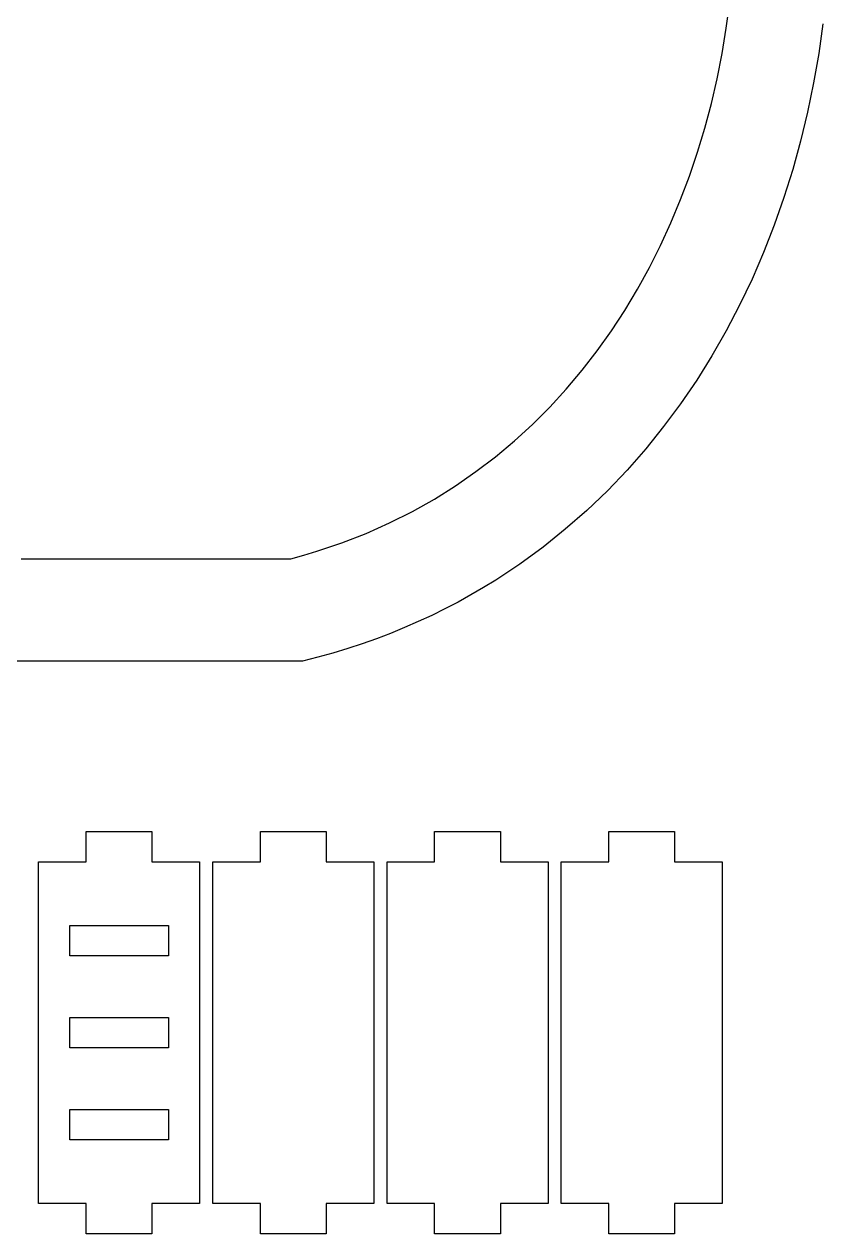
# Model space of a CAD drawing. Header units: millimetres. Extents: x -28 to 873, y 271 to 512.
# Drawn here: x 35.6 to 114.6, y 272.8 to 392.4 of the extents above; entities that cross this region are included whole.
import ezdxf

# ---------------------------------------------------------------- set-up
doc = ezdxf.new("R2010")
doc.units = ezdxf.units.MM
doc.header["$MEASUREMENT"] = 0
doc.layers.get('0').update_dxf_attribs({"linetype": 'CONTINUOUS', "true_color": 0xffffff})

msp = doc.modelspace()

# ---------------------------------------------------------------- linework, layer by layer
at = {"color": 7, "linetype": 'Continuous', "true_color": 0xffffff}
for points in [[(35.34, 339.59), (36.92, 339.59), (38.56, 339.59), (40.24, 339.59), (41.94, 339.59), (43.66, 339.59), (45.38, 339.59), (47.08, 339.59), (48.76, 339.59), (50.4, 339.59), (51.98, 339.59), (53.5, 339.59), (54.94, 339.59), (55.62, 339.59), (56.28, 339.59), (56.91, 339.59), (57.51, 339.59), (58.09, 339.59), (58.63, 339.59), (59.13, 339.59), (59.61, 339.59), (60.04, 339.59), (60.44, 339.59), (60.79, 339.59), (61.11, 339.59), (61.38, 339.59), (61.6, 339.59), (61.78, 339.59), (61.91, 339.59), (61.99, 339.59), (62.01, 339.59), (63.3, 339.95), (64.57, 340.33), (67.04, 341.16), (69.45, 342.1), (71.77, 343.14), (74.02, 344.27), (76.19, 345.49), (78.28, 346.81), (80.3, 348.2), (82.24, 349.68), (84.11, 351.24), (85.89, 352.88), (87.61, 354.59), (89.24, 356.37), (90.8, 358.23), (92.28, 360.14), (93.69, 362.12), (95.02, 364.15), (96.28, 366.24), (97.45, 368.38), (98.56, 370.58), (99.58, 372.82), (100.53, 375.1), (101.41, 377.42), (102.21, 379.78), (102.93, 382.18), (103.58, 384.61), (104.15, 387.06), (104.64, 389.54), (105.06, 392.05), (105.41, 394.57)], [(114.6, 392.5), (114.19, 389.56), (113.68, 386.64), (113.09, 383.75), (112.4, 380.89), (111.62, 378.07), (110.75, 375.3), (109.79, 372.56), (108.74, 369.87), (107.6, 367.24), (106.37, 364.65), (105.04, 362.13), (103.63, 359.66), (102.13, 357.26), (100.54, 354.92), (98.86, 352.66), (97.1, 350.46), (95.24, 348.35), (93.3, 346.32), (91.26, 344.37), (89.14, 342.51), (86.94, 340.74), (84.64, 339.06), (82.26, 337.48), (81.04, 336.73), (79.79, 336.01), (78.53, 335.31), (77.24, 334.63), (75.93, 333.99), (74.6, 333.37), (73.24, 332.78), (71.87, 332.21), (70.47, 331.68), (69.05, 331.17), (67.62, 330.7), (66.16, 330.25), (64.68, 329.84), (63.17, 329.45), (63.16, 329.45), (63.12, 329.45), (63.05, 329.45), (62.95, 329.45), (62.83, 329.45), (62.69, 329.45), (62.52, 329.45), (62.33, 329.45), (62.12, 329.45), (61.89, 329.45), (61.64, 329.45), (61.37, 329.45), (61.08, 329.45), (60.78, 329.45), (60.46, 329.45), (60.12, 329.45), (59.77, 329.45), (59.41, 329.45), (59.03, 329.45), (58.65, 329.45), (58.25, 329.45), (57.84, 329.45), (57, 329.45), (56.13, 329.45), (55.24, 329.45), (54.33, 329.45), (53.42, 329.45), (52.5, 329.45), (51.6, 329.45), (50.7, 329.45), (49.83, 329.45), (48.99, 329.45), (48.58, 329.45), (48.18, 329.45), (47.8, 329.45), (47.42, 329.45), (47.06, 329.45), (46.71, 329.45), (46.37, 329.45), (46.05, 329.45), (45.75, 329.45), (45.46, 329.45), (45.19, 329.45), (44.94, 329.45), (44.71, 329.45), (44.5, 329.45), (44.31, 329.45), (44.14, 329.45), (44, 329.45), (43.88, 329.45), (43.78, 329.45), (43.71, 329.45), (43.67, 329.45), (43.66, 329.45), (43.65, 329.45), (43.61, 329.45), (43.54, 329.45), (43.44, 329.45), (43.32, 329.45), (43.18, 329.45), (43.01, 329.45), (42.82, 329.45), (42.61, 329.45), (42.38, 329.45), (42.13, 329.45), (41.86, 329.45), (41.57, 329.45), (41.27, 329.45), (40.95, 329.45), (40.61, 329.45), (40.26, 329.45), (39.9, 329.45), (39.52, 329.45), (39.14, 329.45), (38.74, 329.45), (38.33, 329.45), (37.49, 329.45), (36.62, 329.45), (35.72, 329.45), (34.82, 329.45)], [(41.77, 309.63), (41.77, 309.64), (41.77, 309.66), (41.77, 309.7), (41.77, 309.75), (41.77, 309.8), (41.77, 309.87), (41.77, 310.04), (41.77, 310.24), (41.77, 310.46), (41.77, 310.69), (41.77, 311.33), (41.77, 311.58), (41.77, 311.81), (41.77, 312.03), (41.77, 312.23), (41.77, 312.39), (41.77, 312.46), (41.77, 312.52), (41.77, 312.57), (41.77, 312.6), (41.77, 312.63), (41.77, 312.63), (41.79, 312.63), (41.84, 312.63), (41.93, 312.63), (42.05, 312.63), (42.19, 312.63), (42.37, 312.63), (42.56, 312.63), (42.78, 312.63), (43.02, 312.63), (43.28, 312.63), (43.54, 312.63), (43.83, 312.63), (44.41, 312.63), (45.02, 312.63), (45.62, 312.63), (46.21, 312.63), (46.49, 312.63), (46.76, 312.63), (47.02, 312.63), (47.25, 312.63), (47.47, 312.63), (47.67, 312.63), (47.84, 312.63), (47.99, 312.63), (48.11, 312.63), (48.19, 312.63), (48.25, 312.63), (48.27, 312.63), (48.27, 312.63), (48.27, 312.6), (48.27, 312.57), (48.27, 312.52), (48.27, 312.46), (48.27, 312.39), (48.27, 312.23), (48.27, 312.03), (48.27, 311.81), (48.27, 311.58), (48.27, 311.33), (48.27, 310.69), (48.27, 310.46), (48.27, 310.24), (48.27, 310.04), (48.27, 309.87), (48.27, 309.8), (48.27, 309.75), (48.27, 309.7), (48.27, 309.66), (48.27, 309.64), (48.27, 309.63), (48.28, 309.63), (48.32, 309.63), (48.39, 309.63), (48.47, 309.63), (48.58, 309.63), (48.7, 309.63), (48.85, 309.63), (49, 309.63), (49.18, 309.63), (49.36, 309.63), (49.56, 309.63), (49.76, 309.63), (50.19, 309.63), (50.62, 309.63), (51.06, 309.63), (51.49, 309.63), (51.69, 309.63), (51.89, 309.63), (52.07, 309.63), (52.24, 309.63), (52.4, 309.63), (52.55, 309.63), (52.67, 309.63), (52.78, 309.63), (52.86, 309.63), (52.93, 309.63), (52.97, 309.63), (52.98, 309.63), (52.98, 309.61), (52.98, 309.54), (52.98, 309.42), (52.98, 309.25), (52.98, 309.05), (52.98, 308.8), (52.98, 308.51), (52.98, 308.18), (52.98, 307.82), (52.98, 307.42), (52.98, 306.98), (52.98, 306.51), (52.98, 306.02), (52.98, 305.49), (52.98, 304.93), (52.98, 304.35), (52.98, 303.12), (52.98, 301.8), (52.98, 300.4), (52.98, 298.94), (52.98, 297.43), (52.98, 295.89), (52.98, 292.73), (52.98, 289.58), (52.98, 288.04), (52.98, 286.53), (52.98, 285.07), (52.98, 283.67), (52.98, 282.35), (52.98, 281.12), (52.98, 280.53), (52.98, 279.98), (52.98, 279.45), (52.98, 278.95), (52.98, 278.49), (52.98, 278.05), (52.98, 277.65), (52.98, 277.29), (52.98, 276.96), (52.98, 276.67), (52.98, 276.42), (52.98, 276.21), (52.98, 276.05), (52.98, 275.93), (52.98, 275.86), (52.98, 275.83), (52.97, 275.83), (52.93, 275.83), (52.86, 275.83), (52.78, 275.83), (52.67, 275.83), (52.55, 275.83), (52.4, 275.83), (52.24, 275.83), (52.07, 275.83), (51.89, 275.83), (51.69, 275.83), (51.49, 275.83), (51.06, 275.83), (50.62, 275.83), (50.19, 275.83), (49.76, 275.83), (49.56, 275.83), (49.36, 275.83), (49.18, 275.83), (49, 275.83), (48.85, 275.83), (48.7, 275.83), (48.58, 275.83), (48.47, 275.83), (48.39, 275.83), (48.32, 275.83), (48.28, 275.83), (48.27, 275.83), (48.27, 275.83), (48.27, 275.8), (48.27, 275.77), (48.27, 275.72), (48.27, 275.66), (48.27, 275.59), (48.27, 275.43), (48.27, 275.23), (48.27, 275.01), (48.27, 274.78), (48.27, 274.53), (48.27, 273.89), (48.27, 273.66), (48.27, 273.44), (48.27, 273.24), (48.27, 273.07), (48.27, 273), (48.27, 272.95), (48.27, 272.9), (48.27, 272.86), (48.27, 272.84), (48.27, 272.83), (48.25, 272.83), (48.19, 272.83), (48.11, 272.83), (47.99, 272.83), (47.84, 272.83), (47.67, 272.83), (47.47, 272.83), (47.25, 272.83), (47.02, 272.83), (46.76, 272.83), (46.49, 272.83), (46.21, 272.83), (45.62, 272.83), (45.02, 272.83), (44.41, 272.83), (43.83, 272.83), (43.54, 272.83), (43.28, 272.83), (43.02, 272.83), (42.78, 272.83), (42.56, 272.83), (42.37, 272.83), (42.19, 272.83), (42.05, 272.83), (41.93, 272.83), (41.84, 272.83), (41.79, 272.83), (41.77, 272.83), (41.77, 272.84), (41.77, 272.86), (41.77, 272.9), (41.77, 272.95), (41.77, 273), (41.77, 273.07), (41.77, 273.24), (41.77, 273.44), (41.77, 273.66), (41.77, 273.89), (41.77, 274.53), (41.77, 274.78), (41.77, 275.01), (41.77, 275.23), (41.77, 275.43), (41.77, 275.59), (41.77, 275.66), (41.77, 275.72), (41.77, 275.77), (41.77, 275.8), (41.77, 275.83), (41.77, 275.83), (41.76, 275.83), (41.71, 275.83), (41.65, 275.83), (41.56, 275.83), (41.46, 275.83), (41.33, 275.83), (41.19, 275.83), (41.03, 275.83), (40.86, 275.83), (40.67, 275.83), (40.48, 275.83), (40.28, 275.83), (39.85, 275.83), (39.41, 275.83), (38.97, 275.83), (38.55, 275.83), (38.34, 275.83), (38.15, 275.83), (37.96, 275.83), (37.79, 275.83), (37.63, 275.83), (37.49, 275.83), (37.36, 275.83), (37.26, 275.83), (37.17, 275.83), (37.11, 275.83), (37.07, 275.83), (37.06, 275.83), (37.06, 275.86), (37.06, 275.93), (37.06, 276.05), (37.06, 276.21), (37.06, 276.42), (37.06, 276.67), (37.06, 276.96), (37.06, 277.29), (37.06, 277.65), (37.06, 278.05), (37.06, 278.49), (37.06, 278.95), (37.06, 279.45), (37.06, 279.98), (37.06, 280.53), (37.06, 281.12), (37.06, 282.35), (37.06, 283.67), (37.06, 285.07), (37.06, 286.53), (37.06, 288.04), (37.06, 289.58), (37.06, 292.73), (37.06, 295.89), (37.06, 297.43), (37.06, 298.94), (37.06, 300.4), (37.06, 301.8), (37.06, 303.12), (37.06, 304.35), (37.06, 304.93), (37.06, 305.49), (37.06, 306.02), (37.06, 306.51), (37.06, 306.98), (37.06, 307.42), (37.06, 307.82), (37.06, 308.18), (37.06, 308.51), (37.06, 308.8), (37.06, 309.05), (37.06, 309.25), (37.06, 309.42), (37.06, 309.54), (37.06, 309.61), (37.06, 309.63), (37.07, 309.63), (37.11, 309.63), (37.17, 309.63), (37.26, 309.63), (37.36, 309.63), (37.49, 309.63), (37.63, 309.63), (37.79, 309.63), (37.96, 309.63), (38.15, 309.63), (38.34, 309.63), (38.55, 309.63), (38.97, 309.63), (39.41, 309.63), (39.85, 309.63), (40.28, 309.63), (40.48, 309.63), (40.67, 309.63), (40.86, 309.63), (41.03, 309.63), (41.19, 309.63), (41.33, 309.63), (41.46, 309.63), (41.56, 309.63), (41.65, 309.63), (41.71, 309.63), (41.76, 309.63), (41.77, 309.63), (41.77, 309.63), (41.77, 309.63)], [(58.99, 309.63), (58.99, 309.64), (58.99, 309.66), (58.99, 309.7), (58.99, 309.75), (58.99, 309.8), (58.99, 309.87), (58.99, 310.04), (58.99, 310.24), (58.99, 310.46), (58.99, 310.69), (58.99, 311.33), (58.99, 311.58), (58.99, 311.81), (58.99, 312.03), (58.99, 312.23), (58.99, 312.39), (58.99, 312.46), (58.99, 312.52), (58.99, 312.57), (58.99, 312.6), (58.99, 312.63), (58.99, 312.63), (59.01, 312.63), (59.07, 312.63), (59.15, 312.63), (59.27, 312.63), (59.42, 312.63), (59.59, 312.63), (59.79, 312.63), (60.01, 312.63), (60.25, 312.63), (60.5, 312.63), (60.77, 312.63), (61.05, 312.63), (61.64, 312.63), (62.24, 312.63), (62.85, 312.63), (63.44, 312.63), (63.72, 312.63), (63.99, 312.63), (64.24, 312.63), (64.48, 312.63), (64.7, 312.63), (64.89, 312.63), (65.07, 312.63), (65.21, 312.63), (65.33, 312.63), (65.42, 312.63), (65.48, 312.63), (65.49, 312.63), (65.49, 312.63), (65.49, 312.6), (65.49, 312.57), (65.49, 312.52), (65.49, 312.46), (65.49, 312.39), (65.49, 312.23), (65.49, 312.03), (65.49, 311.81), (65.49, 311.58), (65.49, 311.33), (65.49, 310.69), (65.49, 310.46), (65.49, 310.24), (65.49, 310.04), (65.49, 309.87), (65.49, 309.8), (65.49, 309.75), (65.49, 309.7), (65.49, 309.66), (65.49, 309.64), (65.49, 309.63), (65.51, 309.63), (65.55, 309.63), (65.61, 309.63), (65.7, 309.63), (65.8, 309.63), (65.93, 309.63), (66.07, 309.63), (66.23, 309.63), (66.4, 309.63), (66.59, 309.63), (66.78, 309.63), (66.98, 309.63), (67.41, 309.63), (67.85, 309.63), (68.29, 309.63), (68.71, 309.63), (68.92, 309.63), (69.11, 309.63), (69.3, 309.63), (69.47, 309.63), (69.63, 309.63), (69.77, 309.63), (69.9, 309.63), (70, 309.63), (70.09, 309.63), (70.15, 309.63), (70.19, 309.63), (70.21, 309.63), (70.21, 309.61), (70.21, 309.54), (70.21, 309.42), (70.21, 309.25), (70.21, 309.05), (70.21, 308.8), (70.21, 308.51), (70.21, 308.18), (70.21, 307.82), (70.21, 307.42), (70.21, 306.98), (70.21, 306.51), (70.21, 306.02), (70.21, 305.49), (70.21, 304.93), (70.21, 304.35), (70.21, 303.12), (70.21, 301.8), (70.21, 300.4), (70.21, 298.94), (70.21, 297.43), (70.21, 295.89), (70.21, 292.73), (70.21, 289.58), (70.21, 288.04), (70.21, 286.53), (70.21, 285.07), (70.21, 283.67), (70.21, 282.35), (70.21, 281.12), (70.21, 280.53), (70.21, 279.98), (70.21, 279.45), (70.21, 278.95), (70.21, 278.49), (70.21, 278.05), (70.21, 277.65), (70.21, 277.29), (70.21, 276.96), (70.21, 276.67), (70.21, 276.42), (70.21, 276.21), (70.21, 276.05), (70.21, 275.93), (70.21, 275.86), (70.21, 275.83), (70.19, 275.83), (70.15, 275.83), (70.09, 275.83), (70, 275.83), (69.9, 275.83), (69.77, 275.83), (69.63, 275.83), (69.47, 275.83), (69.3, 275.83), (69.11, 275.83), (68.92, 275.83), (68.71, 275.83), (68.29, 275.83), (67.85, 275.83), (67.41, 275.83), (66.98, 275.83), (66.78, 275.83), (66.59, 275.83), (66.4, 275.83), (66.23, 275.83), (66.07, 275.83), (65.93, 275.83), (65.8, 275.83), (65.7, 275.83), (65.61, 275.83), (65.55, 275.83), (65.51, 275.83), (65.49, 275.83), (65.49, 275.83), (65.49, 275.8), (65.49, 275.77), (65.49, 275.72), (65.49, 275.66), (65.49, 275.59), (65.49, 275.43), (65.49, 275.23), (65.49, 275.01), (65.49, 274.78), (65.49, 274.53), (65.49, 273.89), (65.49, 273.66), (65.49, 273.44), (65.49, 273.24), (65.49, 273.07), (65.49, 273), (65.49, 272.95), (65.49, 272.9), (65.49, 272.86), (65.49, 272.84), (65.49, 272.83), (65.48, 272.83), (65.42, 272.83), (65.33, 272.83), (65.21, 272.83), (65.07, 272.83), (64.89, 272.83), (64.7, 272.83), (64.48, 272.83), (64.24, 272.83), (63.99, 272.83), (63.72, 272.83), (63.44, 272.83), (62.85, 272.83), (62.24, 272.83), (61.64, 272.83), (61.05, 272.83), (60.77, 272.83), (60.5, 272.83), (60.25, 272.83), (60.01, 272.83), (59.79, 272.83), (59.59, 272.83), (59.42, 272.83), (59.27, 272.83), (59.15, 272.83), (59.07, 272.83), (59.01, 272.83), (58.99, 272.83), (58.99, 272.84), (58.99, 272.86), (58.99, 272.9), (58.99, 272.95), (58.99, 273), (58.99, 273.07), (58.99, 273.24), (58.99, 273.44), (58.99, 273.66), (58.99, 273.89), (58.99, 274.53), (58.99, 274.78), (58.99, 275.01), (58.99, 275.23), (58.99, 275.43), (58.99, 275.59), (58.99, 275.66), (58.99, 275.72), (58.99, 275.77), (58.99, 275.8), (58.99, 275.83), (58.99, 275.83), (58.98, 275.83), (58.94, 275.83), (58.88, 275.83), (58.79, 275.83), (58.68, 275.83), (58.56, 275.83), (58.41, 275.83), (58.26, 275.83), (58.08, 275.83), (57.9, 275.83), (57.71, 275.83), (57.5, 275.83), (57.08, 275.83), (56.64, 275.83), (56.2, 275.83), (55.77, 275.83), (55.57, 275.83), (55.37, 275.83), (55.19, 275.83), (55.02, 275.83), (54.86, 275.83), (54.72, 275.83), (54.59, 275.83), (54.48, 275.83), (54.4, 275.83), (54.33, 275.83), (54.29, 275.83), (54.28, 275.83), (54.28, 275.86), (54.28, 275.93), (54.28, 276.05), (54.28, 276.21), (54.28, 276.42), (54.28, 276.67), (54.28, 276.96), (54.28, 277.29), (54.28, 277.65), (54.28, 278.05), (54.28, 278.49), (54.28, 278.95), (54.28, 279.45), (54.28, 279.98), (54.28, 280.53), (54.28, 281.12), (54.28, 282.35), (54.28, 283.67), (54.28, 285.07), (54.28, 286.53), (54.28, 288.04), (54.28, 289.58), (54.28, 292.73), (54.28, 295.89), (54.28, 297.43), (54.28, 298.94), (54.28, 300.4), (54.28, 301.8), (54.28, 303.12), (54.28, 304.35), (54.28, 304.93), (54.28, 305.49), (54.28, 306.02), (54.28, 306.51), (54.28, 306.98), (54.28, 307.42), (54.28, 307.82), (54.28, 308.18), (54.28, 308.51), (54.28, 308.8), (54.28, 309.05), (54.28, 309.25), (54.28, 309.42), (54.28, 309.54), (54.28, 309.61), (54.28, 309.63), (54.29, 309.63), (54.33, 309.63), (54.4, 309.63), (54.48, 309.63), (54.59, 309.63), (54.72, 309.63), (54.86, 309.63), (55.02, 309.63), (55.19, 309.63), (55.37, 309.63), (55.57, 309.63), (55.77, 309.63), (56.2, 309.63), (56.64, 309.63), (57.08, 309.63), (57.5, 309.63), (57.71, 309.63), (57.9, 309.63), (58.08, 309.63), (58.26, 309.63), (58.41, 309.63), (58.56, 309.63), (58.68, 309.63), (58.79, 309.63), (58.88, 309.63), (58.94, 309.63), (58.98, 309.63), (58.99, 309.63), (58.99, 309.63), (58.99, 309.63)], [(76.22, 309.63), (76.22, 309.64), (76.22, 309.66), (76.22, 309.7), (76.22, 309.75), (76.22, 309.8), (76.22, 309.87), (76.22, 310.04), (76.22, 310.24), (76.22, 310.46), (76.22, 310.69), (76.22, 311.33), (76.22, 311.58), (76.22, 311.81), (76.22, 312.03), (76.22, 312.23), (76.22, 312.39), (76.22, 312.46), (76.22, 312.52), (76.22, 312.57), (76.22, 312.6), (76.22, 312.63), (76.22, 312.63), (76.24, 312.63), (76.29, 312.63), (76.38, 312.63), (76.5, 312.63), (76.64, 312.63), (76.82, 312.63), (77.01, 312.63), (77.23, 312.63), (77.47, 312.63), (77.73, 312.63), (77.99, 312.63), (78.28, 312.63), (78.86, 312.63), (79.47, 312.63), (80.07, 312.63), (80.66, 312.63), (80.94, 312.63), (81.21, 312.63), (81.47, 312.63), (81.7, 312.63), (81.92, 312.63), (82.12, 312.63), (82.29, 312.63), (82.44, 312.63), (82.56, 312.63), (82.64, 312.63), (82.7, 312.63), (82.72, 312.63), (82.72, 312.63), (82.72, 312.6), (82.72, 312.57), (82.72, 312.52), (82.72, 312.46), (82.72, 312.39), (82.72, 312.23), (82.72, 312.03), (82.72, 311.81), (82.72, 311.58), (82.72, 311.33), (82.72, 310.69), (82.72, 310.46), (82.72, 310.24), (82.72, 310.04), (82.72, 309.87), (82.72, 309.8), (82.72, 309.75), (82.72, 309.7), (82.72, 309.66), (82.72, 309.64), (82.72, 309.63), (82.73, 309.63), (82.77, 309.63), (82.84, 309.63), (82.92, 309.63), (83.03, 309.63), (83.15, 309.63), (83.3, 309.63), (83.45, 309.63), (83.63, 309.63), (83.81, 309.63), (84.01, 309.63), (84.21, 309.63), (84.64, 309.63), (85.07, 309.63), (85.51, 309.63), (85.94, 309.63), (86.14, 309.63), (86.34, 309.63), (86.52, 309.63), (86.69, 309.63), (86.85, 309.63), (87, 309.63), (87.12, 309.63), (87.23, 309.63), (87.31, 309.63), (87.38, 309.63), (87.42, 309.63), (87.43, 309.63), (87.43, 309.61), (87.43, 309.54), (87.43, 309.42), (87.43, 309.25), (87.43, 309.05), (87.43, 308.8), (87.43, 308.51), (87.43, 308.18), (87.43, 307.82), (87.43, 307.42), (87.43, 306.98), (87.43, 306.51), (87.43, 306.02), (87.43, 305.49), (87.43, 304.93), (87.43, 304.35), (87.43, 303.12), (87.43, 301.8), (87.43, 300.4), (87.43, 298.94), (87.43, 297.43), (87.43, 295.89), (87.43, 292.73), (87.43, 289.58), (87.43, 288.04), (87.43, 286.53), (87.43, 285.07), (87.43, 283.67), (87.43, 282.35), (87.43, 281.12), (87.43, 280.53), (87.43, 279.98), (87.43, 279.45), (87.43, 278.95), (87.43, 278.49), (87.43, 278.05), (87.43, 277.65), (87.43, 277.29), (87.43, 276.96), (87.43, 276.67), (87.43, 276.42), (87.43, 276.21), (87.43, 276.05), (87.43, 275.93), (87.43, 275.86), (87.43, 275.83), (87.42, 275.83), (87.38, 275.83), (87.31, 275.83), (87.23, 275.83), (87.12, 275.83), (87, 275.83), (86.85, 275.83), (86.69, 275.83), (86.52, 275.83), (86.34, 275.83), (86.14, 275.83), (85.94, 275.83), (85.51, 275.83), (85.07, 275.83), (84.64, 275.83), (84.21, 275.83), (84.01, 275.83), (83.81, 275.83), (83.63, 275.83), (83.45, 275.83), (83.3, 275.83), (83.15, 275.83), (83.03, 275.83), (82.92, 275.83), (82.84, 275.83), (82.77, 275.83), (82.73, 275.83), (82.72, 275.83), (82.72, 275.83), (82.72, 275.8), (82.72, 275.77), (82.72, 275.72), (82.72, 275.66), (82.72, 275.59), (82.72, 275.43), (82.72, 275.23), (82.72, 275.01), (82.72, 274.78), (82.72, 274.53), (82.72, 273.89), (82.72, 273.66), (82.72, 273.44), (82.72, 273.24), (82.72, 273.07), (82.72, 273), (82.72, 272.95), (82.72, 272.9), (82.72, 272.86), (82.72, 272.84), (82.72, 272.83), (82.7, 272.83), (82.64, 272.83), (82.56, 272.83), (82.44, 272.83), (82.29, 272.83), (82.12, 272.83), (81.92, 272.83), (81.7, 272.83), (81.47, 272.83), (81.21, 272.83), (80.94, 272.83), (80.66, 272.83), (80.07, 272.83), (79.47, 272.83), (78.86, 272.83), (78.28, 272.83), (77.99, 272.83), (77.73, 272.83), (77.47, 272.83), (77.23, 272.83), (77.01, 272.83), (76.82, 272.83), (76.64, 272.83), (76.5, 272.83), (76.38, 272.83), (76.29, 272.83), (76.24, 272.83), (76.22, 272.83), (76.22, 272.84), (76.22, 272.86), (76.22, 272.9), (76.22, 272.95), (76.22, 273), (76.22, 273.07), (76.22, 273.24), (76.22, 273.44), (76.22, 273.66), (76.22, 273.89), (76.22, 274.53), (76.22, 274.78), (76.22, 275.01), (76.22, 275.23), (76.22, 275.43), (76.22, 275.59), (76.22, 275.66), (76.22, 275.72), (76.22, 275.77), (76.22, 275.8), (76.22, 275.83), (76.22, 275.83), (76.21, 275.83), (76.16, 275.83), (76.1, 275.83), (76.01, 275.83), (75.91, 275.83), (75.78, 275.83), (75.64, 275.83), (75.48, 275.83), (75.31, 275.83), (75.12, 275.83), (74.93, 275.83), (74.73, 275.83), (74.3, 275.83), (73.86, 275.83), (73.42, 275.83), (73, 275.83), (72.79, 275.83), (72.6, 275.83), (72.41, 275.83), (72.24, 275.83), (72.08, 275.83), (71.94, 275.83), (71.81, 275.83), (71.71, 275.83), (71.62, 275.83), (71.56, 275.83), (71.52, 275.83), (71.51, 275.83), (71.51, 275.86), (71.51, 275.93), (71.51, 276.05), (71.51, 276.21), (71.51, 276.42), (71.51, 276.67), (71.51, 276.96), (71.51, 277.29), (71.51, 277.65), (71.51, 278.05), (71.51, 278.49), (71.51, 278.95), (71.51, 279.45), (71.51, 279.98), (71.51, 280.53), (71.51, 281.12), (71.51, 282.35), (71.51, 283.67), (71.51, 285.07), (71.51, 286.53), (71.51, 288.04), (71.51, 289.58), (71.51, 292.73), (71.51, 295.89), (71.51, 297.43), (71.51, 298.94), (71.51, 300.4), (71.51, 301.8), (71.51, 303.12), (71.51, 304.35), (71.51, 304.93), (71.51, 305.49), (71.51, 306.02), (71.51, 306.51), (71.51, 306.98), (71.51, 307.42), (71.51, 307.82), (71.51, 308.18), (71.51, 308.51), (71.51, 308.8), (71.51, 309.05), (71.51, 309.25), (71.51, 309.42), (71.51, 309.54), (71.51, 309.61), (71.51, 309.63), (71.52, 309.63), (71.56, 309.63), (71.62, 309.63), (71.71, 309.63), (71.81, 309.63), (71.94, 309.63), (72.08, 309.63), (72.24, 309.63), (72.41, 309.63), (72.6, 309.63), (72.79, 309.63), (73, 309.63), (73.42, 309.63), (73.86, 309.63), (74.3, 309.63), (74.73, 309.63), (74.93, 309.63), (75.12, 309.63), (75.31, 309.63), (75.48, 309.63), (75.64, 309.63), (75.78, 309.63), (75.91, 309.63), (76.01, 309.63), (76.1, 309.63), (76.16, 309.63), (76.21, 309.63), (76.22, 309.63), (76.22, 309.63), (76.22, 309.63)], [(93.44, 309.63), (93.44, 309.64), (93.44, 309.66), (93.44, 309.7), (93.44, 309.75), (93.44, 309.8), (93.44, 309.87), (93.44, 310.04), (93.44, 310.24), (93.44, 310.46), (93.44, 310.69), (93.44, 311.33), (93.44, 311.58), (93.44, 311.81), (93.44, 312.03), (93.44, 312.23), (93.44, 312.39), (93.44, 312.46), (93.44, 312.52), (93.44, 312.57), (93.44, 312.6), (93.44, 312.63), (93.44, 312.63), (93.46, 312.63), (93.52, 312.63), (93.6, 312.63), (93.72, 312.63), (93.87, 312.63), (94.04, 312.63), (94.24, 312.63), (94.46, 312.63), (94.7, 312.63), (94.95, 312.63), (95.22, 312.63), (95.5, 312.63), (96.09, 312.63), (96.69, 312.63), (97.3, 312.63), (97.89, 312.63), (98.17, 312.63), (98.44, 312.63), (98.69, 312.63), (98.93, 312.63), (99.15, 312.63), (99.34, 312.63), (99.52, 312.63), (99.66, 312.63), (99.78, 312.63), (99.87, 312.63), (99.93, 312.63), (99.94, 312.63), (99.94, 312.63), (99.94, 312.6), (99.94, 312.57), (99.94, 312.52), (99.94, 312.46), (99.94, 312.39), (99.94, 312.23), (99.94, 312.03), (99.94, 311.81), (99.94, 311.58), (99.94, 311.33), (99.94, 310.69), (99.94, 310.46), (99.94, 310.24), (99.94, 310.04), (99.94, 309.87), (99.94, 309.8), (99.94, 309.75), (99.94, 309.7), (99.94, 309.66), (99.94, 309.64), (99.94, 309.63), (99.96, 309.63), (100, 309.63), (100.06, 309.63), (100.15, 309.63), (100.25, 309.63), (100.38, 309.63), (100.52, 309.63), (100.68, 309.63), (100.85, 309.63), (101.04, 309.63), (101.23, 309.63), (101.43, 309.63), (101.86, 309.63), (102.3, 309.63), (102.74, 309.63), (103.16, 309.63), (103.37, 309.63), (103.56, 309.63), (103.75, 309.63), (103.92, 309.63), (104.08, 309.63), (104.22, 309.63), (104.35, 309.63), (104.45, 309.63), (104.54, 309.63), (104.6, 309.63), (104.64, 309.63), (104.66, 309.63), (104.66, 309.61), (104.66, 309.54), (104.66, 309.42), (104.66, 309.25), (104.66, 309.05), (104.66, 308.8), (104.66, 308.51), (104.66, 308.18), (104.66, 307.82), (104.66, 307.42), (104.66, 306.98), (104.66, 306.51), (104.66, 306.02), (104.66, 305.49), (104.66, 304.93), (104.66, 304.35), (104.66, 303.12), (104.66, 301.8), (104.66, 300.4), (104.66, 298.94), (104.66, 297.43), (104.66, 295.89), (104.66, 292.73), (104.66, 289.58), (104.66, 288.04), (104.66, 286.53), (104.66, 285.07), (104.66, 283.67), (104.66, 282.35), (104.66, 281.12), (104.66, 280.53), (104.66, 279.98), (104.66, 279.45), (104.66, 278.95), (104.66, 278.49), (104.66, 278.05), (104.66, 277.65), (104.66, 277.29), (104.66, 276.96), (104.66, 276.67), (104.66, 276.42), (104.66, 276.21), (104.66, 276.05), (104.66, 275.93), (104.66, 275.86), (104.66, 275.83), (104.64, 275.83), (104.6, 275.83), (104.54, 275.83), (104.45, 275.83), (104.35, 275.83), (104.22, 275.83), (104.08, 275.83), (103.92, 275.83), (103.75, 275.83), (103.56, 275.83), (103.37, 275.83), (103.16, 275.83), (102.74, 275.83), (102.3, 275.83), (101.86, 275.83), (101.43, 275.83), (101.23, 275.83), (101.04, 275.83), (100.85, 275.83), (100.68, 275.83), (100.52, 275.83), (100.38, 275.83), (100.25, 275.83), (100.15, 275.83), (100.06, 275.83), (100, 275.83), (99.96, 275.83), (99.94, 275.83), (99.94, 275.83), (99.94, 275.8), (99.94, 275.77), (99.94, 275.72), (99.94, 275.66), (99.94, 275.59), (99.94, 275.43), (99.94, 275.23), (99.94, 275.01), (99.94, 274.78), (99.94, 274.53), (99.94, 273.89), (99.94, 273.66), (99.94, 273.44), (99.94, 273.24), (99.94, 273.07), (99.94, 273), (99.94, 272.95), (99.94, 272.9), (99.94, 272.86), (99.94, 272.84), (99.94, 272.83), (99.93, 272.83), (99.87, 272.83), (99.78, 272.83), (99.66, 272.83), (99.52, 272.83), (99.34, 272.83), (99.15, 272.83), (98.93, 272.83), (98.69, 272.83), (98.44, 272.83), (98.17, 272.83), (97.89, 272.83), (97.3, 272.83), (96.69, 272.83), (96.09, 272.83), (95.5, 272.83), (95.22, 272.83), (94.95, 272.83), (94.7, 272.83), (94.46, 272.83), (94.24, 272.83), (94.04, 272.83), (93.87, 272.83), (93.72, 272.83), (93.6, 272.83), (93.52, 272.83), (93.46, 272.83), (93.44, 272.83), (93.44, 272.84), (93.44, 272.86), (93.44, 272.9), (93.44, 272.95), (93.44, 273), (93.44, 273.07), (93.44, 273.24), (93.44, 273.44), (93.44, 273.66), (93.44, 273.89), (93.44, 274.53), (93.44, 274.78), (93.44, 275.01), (93.44, 275.23), (93.44, 275.43), (93.44, 275.59), (93.44, 275.66), (93.44, 275.72), (93.44, 275.77), (93.44, 275.8), (93.44, 275.83), (93.44, 275.83), (93.43, 275.83), (93.39, 275.83), (93.33, 275.83), (93.24, 275.83), (93.13, 275.83), (93.01, 275.83), (92.86, 275.83), (92.71, 275.83), (92.53, 275.83), (92.35, 275.83), (92.16, 275.83), (91.95, 275.83), (91.53, 275.83), (91.09, 275.83), (90.65, 275.83), (90.22, 275.83), (90.02, 275.83), (89.82, 275.83), (89.64, 275.83), (89.47, 275.83), (89.31, 275.83), (89.17, 275.83), (89.04, 275.83), (88.93, 275.83), (88.85, 275.83), (88.78, 275.83), (88.74, 275.83), (88.73, 275.83), (88.73, 275.86), (88.73, 275.93), (88.73, 276.05), (88.73, 276.21), (88.73, 276.42), (88.73, 276.67), (88.73, 276.96), (88.73, 277.29), (88.73, 277.65), (88.73, 278.05), (88.73, 278.49), (88.73, 278.95), (88.73, 279.45), (88.73, 279.98), (88.73, 280.53), (88.73, 281.12), (88.73, 282.35), (88.73, 283.67), (88.73, 285.07), (88.73, 286.53), (88.73, 288.04), (88.73, 289.58), (88.73, 292.73), (88.73, 295.89), (88.73, 297.43), (88.73, 298.94), (88.73, 300.4), (88.73, 301.8), (88.73, 303.12), (88.73, 304.35), (88.73, 304.93), (88.73, 305.49), (88.73, 306.02), (88.73, 306.51), (88.73, 306.98), (88.73, 307.42), (88.73, 307.82), (88.73, 308.18), (88.73, 308.51), (88.73, 308.8), (88.73, 309.05), (88.73, 309.25), (88.73, 309.42), (88.73, 309.54), (88.73, 309.61), (88.73, 309.63), (88.74, 309.63), (88.78, 309.63), (88.85, 309.63), (88.93, 309.63), (89.04, 309.63), (89.17, 309.63), (89.31, 309.63), (89.47, 309.63), (89.64, 309.63), (89.82, 309.63), (90.02, 309.63), (90.22, 309.63), (90.65, 309.63), (91.09, 309.63), (91.53, 309.63), (91.95, 309.63), (92.16, 309.63), (92.35, 309.63), (92.53, 309.63), (92.71, 309.63), (92.86, 309.63), (93.01, 309.63), (93.13, 309.63), (93.24, 309.63), (93.33, 309.63), (93.39, 309.63), (93.43, 309.63), (93.44, 309.63), (93.44, 309.63), (93.44, 309.63)], [(40.14, 303.33), (40.15, 303.33), (40.17, 303.33), (40.2, 303.33), (40.25, 303.33), (40.31, 303.33), (40.38, 303.33), (40.47, 303.33), (40.56, 303.33), (40.67, 303.33), (40.78, 303.33), (40.91, 303.33), (41.04, 303.33), (41.34, 303.33), (41.67, 303.33), (42.02, 303.33), (42.41, 303.33), (42.81, 303.33), (43.23, 303.33), (43.66, 303.33), (44.11, 303.33), (45.02, 303.33), (45.93, 303.33), (46.37, 303.33), (46.81, 303.33), (47.23, 303.33), (47.63, 303.33), (48.01, 303.33), (48.37, 303.33), (48.7, 303.33), (48.99, 303.33), (49.13, 303.33), (49.25, 303.33), (49.37, 303.33), (49.47, 303.33), (49.57, 303.33), (49.65, 303.33), (49.72, 303.33), (49.78, 303.33), (49.83, 303.33), (49.87, 303.33), (49.89, 303.33), (49.89, 303.33), (49.89, 303.33), (49.89, 303.3), (49.89, 303.27), (49.89, 303.22), (49.89, 303.16), (49.89, 303.09), (49.89, 302.93), (49.89, 302.73), (49.89, 302.31), (49.89, 302.08), (49.89, 301.83), (49.89, 301.59), (49.89, 301.16), (49.89, 300.94), (49.89, 300.74), (49.89, 300.57), (49.89, 300.5), (49.89, 300.45), (49.89, 300.4), (49.89, 300.36), (49.89, 300.34), (49.89, 300.33), (49.89, 300.33), (49.87, 300.33), (49.83, 300.33), (49.78, 300.33), (49.72, 300.33), (49.65, 300.33), (49.57, 300.33), (49.47, 300.33), (49.37, 300.33), (49.25, 300.33), (49.13, 300.33), (48.99, 300.33), (48.7, 300.33), (48.37, 300.33), (48.01, 300.33), (47.63, 300.33), (47.23, 300.33), (46.81, 300.33), (46.37, 300.33), (45.93, 300.33), (45.02, 300.33), (44.11, 300.33), (43.66, 300.33), (43.23, 300.33), (42.81, 300.33), (42.41, 300.33), (42.02, 300.33), (41.67, 300.33), (41.34, 300.33), (41.04, 300.33), (40.91, 300.33), (40.78, 300.33), (40.67, 300.33), (40.56, 300.33), (40.47, 300.33), (40.38, 300.33), (40.31, 300.33), (40.25, 300.33), (40.2, 300.33), (40.17, 300.33), (40.15, 300.33), (40.14, 300.33), (40.14, 300.34), (40.14, 300.36), (40.14, 300.4), (40.14, 300.45), (40.14, 300.5), (40.14, 300.57), (40.14, 300.74), (40.14, 300.94), (40.14, 301.16), (40.14, 301.59), (40.14, 301.83), (40.14, 302.08), (40.14, 302.31), (40.14, 302.73), (40.14, 302.93), (40.14, 303.09), (40.14, 303.16), (40.14, 303.22), (40.14, 303.27), (40.14, 303.3), (40.14, 303.33), (40.14, 303.33), (40.14, 303.33), (40.14, 303.33)], [(40.14, 294.23), (40.15, 294.23), (40.17, 294.23), (40.2, 294.23), (40.25, 294.23), (40.31, 294.23), (40.38, 294.23), (40.47, 294.23), (40.56, 294.23), (40.67, 294.23), (40.78, 294.23), (40.91, 294.23), (41.04, 294.23), (41.34, 294.23), (41.67, 294.23), (42.02, 294.23), (42.41, 294.23), (42.81, 294.23), (43.23, 294.23), (43.66, 294.23), (44.11, 294.23), (45.02, 294.23), (45.93, 294.23), (46.37, 294.23), (46.81, 294.23), (47.23, 294.23), (47.63, 294.23), (48.01, 294.23), (48.37, 294.23), (48.7, 294.23), (48.99, 294.23), (49.13, 294.23), (49.25, 294.23), (49.37, 294.23), (49.47, 294.23), (49.57, 294.23), (49.65, 294.23), (49.72, 294.23), (49.78, 294.23), (49.83, 294.23), (49.87, 294.23), (49.89, 294.23), (49.89, 294.23), (49.89, 294.23), (49.89, 294.2), (49.89, 294.17), (49.89, 294.12), (49.89, 294.06), (49.89, 293.99), (49.89, 293.83), (49.89, 293.63), (49.89, 293.41), (49.89, 293.18), (49.89, 292.73), (49.89, 292.29), (49.89, 292.06), (49.89, 291.84), (49.89, 291.64), (49.89, 291.47), (49.89, 291.4), (49.89, 291.35), (49.89, 291.3), (49.89, 291.26), (49.89, 291.24), (49.89, 291.23), (49.89, 291.23), (49.87, 291.23), (49.83, 291.23), (49.78, 291.23), (49.72, 291.23), (49.65, 291.23), (49.57, 291.23), (49.47, 291.23), (49.37, 291.23), (49.25, 291.23), (49.13, 291.23), (48.99, 291.23), (48.7, 291.23), (48.37, 291.23), (48.01, 291.23), (47.63, 291.23), (47.23, 291.23), (46.81, 291.23), (46.37, 291.23), (45.93, 291.23), (45.02, 291.23), (44.11, 291.23), (43.66, 291.23), (43.23, 291.23), (42.81, 291.23), (42.41, 291.23), (42.02, 291.23), (41.67, 291.23), (41.34, 291.23), (41.04, 291.23), (40.91, 291.23), (40.78, 291.23), (40.67, 291.23), (40.56, 291.23), (40.47, 291.23), (40.38, 291.23), (40.31, 291.23), (40.25, 291.23), (40.2, 291.23), (40.17, 291.23), (40.15, 291.23), (40.14, 291.23), (40.14, 291.24), (40.14, 291.26), (40.14, 291.3), (40.14, 291.35), (40.14, 291.4), (40.14, 291.47), (40.14, 291.64), (40.14, 291.84), (40.14, 292.06), (40.14, 292.29), (40.14, 292.73), (40.14, 293.18), (40.14, 293.41), (40.14, 293.63), (40.14, 293.83), (40.14, 293.99), (40.14, 294.06), (40.14, 294.12), (40.14, 294.17), (40.14, 294.2), (40.14, 294.23), (40.14, 294.23), (40.14, 294.23), (40.14, 294.23)], [(40.14, 285.13), (40.15, 285.13), (40.17, 285.13), (40.2, 285.13), (40.25, 285.13), (40.31, 285.13), (40.38, 285.13), (40.47, 285.13), (40.56, 285.13), (40.67, 285.13), (40.78, 285.13), (40.91, 285.13), (41.04, 285.13), (41.34, 285.13), (41.67, 285.13), (42.02, 285.13), (42.41, 285.13), (42.81, 285.13), (43.23, 285.13), (43.66, 285.13), (44.11, 285.13), (45.02, 285.13), (45.93, 285.13), (46.37, 285.13), (46.81, 285.13), (47.23, 285.13), (47.63, 285.13), (48.01, 285.13), (48.37, 285.13), (48.7, 285.13), (48.99, 285.13), (49.13, 285.13), (49.25, 285.13), (49.37, 285.13), (49.47, 285.13), (49.57, 285.13), (49.65, 285.13), (49.72, 285.13), (49.78, 285.13), (49.83, 285.13), (49.87, 285.13), (49.89, 285.13), (49.89, 285.13), (49.89, 285.13), (49.89, 285.1), (49.89, 285.07), (49.89, 285.02), (49.89, 284.96), (49.89, 284.89), (49.89, 284.73), (49.89, 284.53), (49.89, 284.11), (49.89, 283.88), (49.89, 283.63), (49.89, 283.39), (49.89, 283.16), (49.89, 282.74), (49.89, 282.54), (49.89, 282.37), (49.89, 282.3), (49.89, 282.25), (49.89, 282.2), (49.89, 282.16), (49.89, 282.14), (49.89, 282.13), (49.89, 282.13), (49.87, 282.13), (49.83, 282.13), (49.78, 282.13), (49.72, 282.13), (49.65, 282.13), (49.57, 282.13), (49.47, 282.13), (49.37, 282.13), (49.25, 282.13), (49.13, 282.13), (48.99, 282.13), (48.7, 282.13), (48.37, 282.13), (48.01, 282.13), (47.63, 282.13), (47.23, 282.13), (46.81, 282.13), (46.37, 282.13), (45.93, 282.13), (45.02, 282.13), (44.11, 282.13), (43.66, 282.13), (43.23, 282.13), (42.81, 282.13), (42.41, 282.13), (42.02, 282.13), (41.67, 282.13), (41.34, 282.13), (41.04, 282.13), (40.91, 282.13), (40.78, 282.13), (40.67, 282.13), (40.56, 282.13), (40.47, 282.13), (40.38, 282.13), (40.31, 282.13), (40.25, 282.13), (40.2, 282.13), (40.17, 282.13), (40.15, 282.13), (40.14, 282.13), (40.14, 282.14), (40.14, 282.16), (40.14, 282.2), (40.14, 282.25), (40.14, 282.3), (40.14, 282.37), (40.14, 282.54), (40.14, 282.74), (40.14, 283.16), (40.14, 283.39), (40.14, 283.63), (40.14, 283.88), (40.14, 284.11), (40.14, 284.53), (40.14, 284.73), (40.14, 284.89), (40.14, 284.96), (40.14, 285.02), (40.14, 285.07), (40.14, 285.1), (40.14, 285.13), (40.14, 285.13), (40.14, 285.13), (40.14, 285.13)]]:
    msp.add_lwpolyline(points, dxfattribs=at)

doc.saveas('drawing.dxf')
